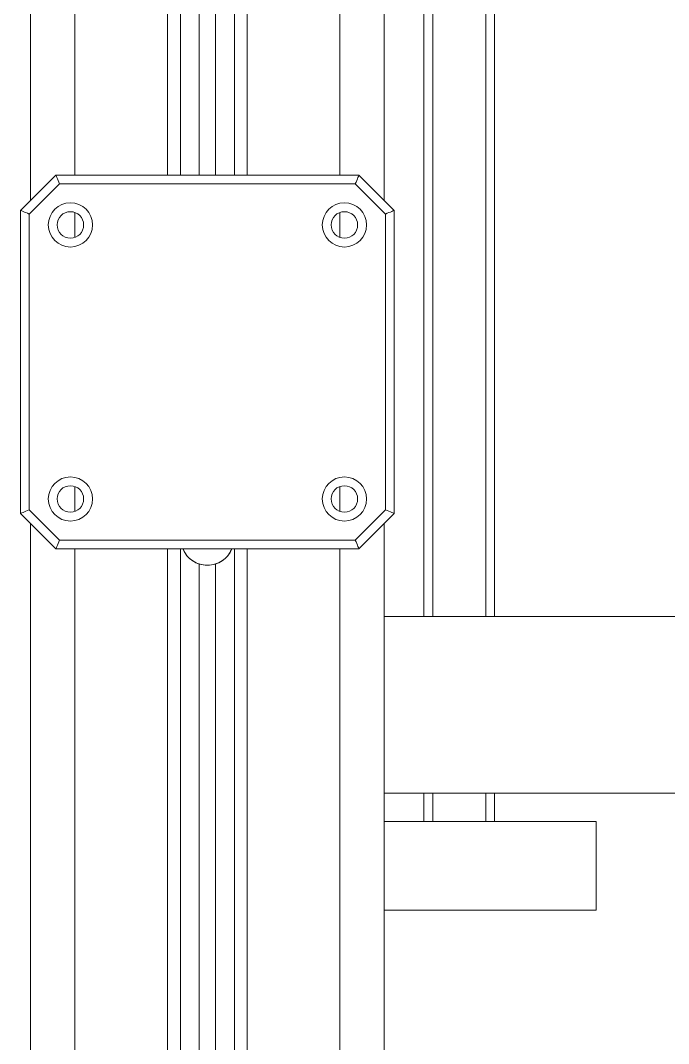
# Model space of a CAD drawing. Header units: millimetres. Extents: x 0 to 594, y 0 to 420.
# Drawn here: x 175.41 to 199.85, y 310.75 to 349.33 of the extents above; entities that cross this region are included whole.
import ezdxf

# ---------------------------------------------------------------- set-up
doc = ezdxf.new("R2010")
doc.units = ezdxf.units.MM

msp = doc.modelspace()

# ---------------------------------------------------------------- linework, layer by layer
at = {"color": 7, "linetype": 'Continuous', "lineweight": 15}
for p, q in [((175.7933, 342.5516), (175.7933, 405.1183)), ((180.9599, 343.5017), (180.9599, 405.1183)), ((183.9599, 343.5017), (183.9599, 405.1183)), ((189.1266, 342.5516), (189.1266, 405.1183)), ((190.9599, 373.1183), (190.9599, 326.8531)), ((192.9599, 326.8531), (192.9599, 373.1183)), ((190.6266, 362.943), (190.6266, 326.8531)), ((193.2933, 326.8531), (193.2933, 362.943)), ((175.4099, 342.1683), (176.7433, 343.5017)), ((176.7433, 343.5017), (188.1765, 343.5017)), ((188.1765, 343.5017), (189.5099, 342.1683)), ((176.8814, 343.1683), (175.7433, 342.0302)), ((188.0385, 343.1683), (176.8814, 343.1683)), ((189.1766, 342.0302), (188.0385, 343.1683)), ((175.4099, 330.735), (175.4099, 342.1683)), ((175.7433, 342.0302), (175.7433, 330.8731)), ((189.1766, 330.8731), (189.1766, 342.0302)), ((189.5099, 342.1683), (189.5099, 330.735)), ((176.7433, 329.4017), (175.4099, 330.735)), ((175.7433, 330.8731), (176.8814, 329.735)), ((188.0385, 329.735), (189.1766, 330.8731)), ((189.5099, 330.735), (188.1765, 329.4017)), ((175.7933, 292.1183), (175.7933, 330.3517)), ((189.1266, 292.1183), (189.1266, 330.3517)), ((176.8814, 329.735), (188.0385, 329.735)), ((188.1765, 329.4017), (176.7433, 329.4017)), ((180.9599, 278.4517), (180.9599, 329.4017)), ((183.9599, 278.4517), (183.9599, 329.4017)), ((182.1503, 278.4517), (182.1503, 328.8341)), ((182.7696, 278.4517), (182.7696, 328.8341)), ((189.1266, 326.8531), (212.6266, 326.8531)), ((189.1266, 320.1865), (212.6266, 320.1865)), ((190.6266, 320.1865), (190.6266, 319.1183)), ((190.9599, 320.1865), (190.9599, 319.1183)), ((192.9599, 319.1183), (192.9599, 320.1865)), ((193.2933, 319.1183), (193.2933, 320.1865)), ((197.1266, 319.1183), (189.1266, 319.1183)), ((197.1266, 315.785), (197.1266, 319.1183)), ((197.1266, 315.785), (189.1266, 315.785))]:
    msp.add_line(p, q, dxfattribs=at)
at = {"color": 66, "linetype": 'Continuous', "lineweight": 15}
for p, q in [((177.4599, 343.5017), (177.4599, 405.1183)), ((181.4432, 343.5017), (181.4432, 405.1183)), ((183.4767, 343.5017), (183.4767, 405.1183)), ((187.4599, 343.5017), (187.4599, 405.1183)), ((182.1503, 343.5017), (182.1503, 355.5008)), ((182.7696, 343.5017), (182.7696, 355.5008)), ((177.4599, 341.1469), (177.4599, 342.0897)), ((187.4599, 341.1469), (187.4599, 342.0897)), ((177.4599, 330.8136), (177.4599, 331.7564)), ((187.4599, 330.8136), (187.4599, 331.7564)), ((177.4599, 278.4517), (177.4599, 329.4017)), ((181.4432, 278.4517), (181.4432, 329.4017)), ((183.4767, 278.4517), (183.4767, 329.4017)), ((187.4599, 278.4517), (187.4599, 329.4017))]:
    msp.add_line(p, q, dxfattribs=at)
at = {"color": 7, "linetype": 'Continuous', "lineweight": 15, "flags": 128}
for points in [[(176.8814, 343.1683), (176.8544, 343.2334), (176.8285, 343.2959), (176.8046, 343.3535), (176.7837, 343.404), (176.7666, 343.4455), (176.7538, 343.4763), (176.7459, 343.4952), (176.7433, 343.5017)], [(188.0385, 343.1683), (188.0654, 343.2334), (188.0913, 343.2959), (188.1152, 343.3535), (188.1361, 343.404), (188.1533, 343.4455), (188.166, 343.4763), (188.1739, 343.4952), (188.1765, 343.5017)], [(175.7433, 342.0302), (175.6782, 342.0572), (175.6157, 342.0831), (175.5581, 342.1069), (175.5075, 342.1278), (175.4661, 342.145), (175.4353, 342.1578), (175.4163, 342.1656), (175.4099, 342.1683)], [(189.1766, 342.0302), (189.2416, 342.0572), (189.3041, 342.0831), (189.3618, 342.1069), (189.4123, 342.1278), (189.4537, 342.145), (189.4845, 342.1578), (189.5035, 342.1656), (189.5099, 342.1683)], [(175.4099, 330.735), (175.4163, 330.7377), (175.4353, 330.7455), (175.4661, 330.7583), (175.5075, 330.7755), (175.5581, 330.7964), (175.6157, 330.8203), (175.6782, 330.8462), (175.7433, 330.8731)], [(189.5099, 330.735), (189.5035, 330.7377), (189.4845, 330.7455), (189.4537, 330.7583), (189.4123, 330.7755), (189.3618, 330.7964), (189.3041, 330.8203), (189.2416, 330.8462), (189.1766, 330.8731)], [(176.7433, 329.4017), (176.7459, 329.4081), (176.7538, 329.427), (176.7666, 329.4578), (176.7837, 329.4993), (176.8046, 329.5498), (176.8285, 329.6074), (176.8544, 329.67), (176.8814, 329.735)], [(188.1765, 329.4017), (188.1739, 329.4081), (188.166, 329.427), (188.1533, 329.4578), (188.1361, 329.4993), (188.1152, 329.5498), (188.0913, 329.6074), (188.0654, 329.67), (188.0385, 329.735)]]:
    msp.add_lwpolyline(points, dxfattribs=at)
at = {"color": 7, "linetype": 'Continuous', "lineweight": 15}
for centre, radius in [((177.2933, 341.6183), 0.8333), ((187.6266, 341.6183), 0.8333), ((177.2933, 341.6183), 0.5), ((187.6266, 341.6183), 0.5), ((177.2933, 331.285), 0.8333), ((177.2933, 331.285), 0.5), ((187.6266, 331.285), 0.8333), ((187.6266, 331.285), 0.5)]:
    msp.add_circle(centre, radius, dxfattribs=at)
for start, end in [(202.54031, 337.45969), (251.96222, 288.03778)]:
    msp.add_arc((182.4599, 329.785), 1, start, end, dxfattribs=at)
for points, knots in [([(182.1503, 328.8341), (182.1085, 328.8496), (181.9882, 328.894), (181.8026, 329.0195), (181.6331, 329.1912), (181.5755, 329.3407), (181.552, 329.4017)], [0, 0, 0, 0, 0.1511128, 0.4356355, 0.7699245, 1, 1, 1, 1]), ([(183.3698, 329.4017), (183.3487, 329.3467), (183.2881, 329.1893), (183.1048, 329.0047), (182.9069, 328.8825), (182.7943, 328.8429), (182.7696, 328.8341)], [0, 0, 0, 0, 0.2076085, 0.5941587, 0.9107318, 1, 1, 1, 1])]:
    msp.add_open_spline(points, degree=3, knots=knots, dxfattribs=at)

doc.saveas('drawing.dxf')
